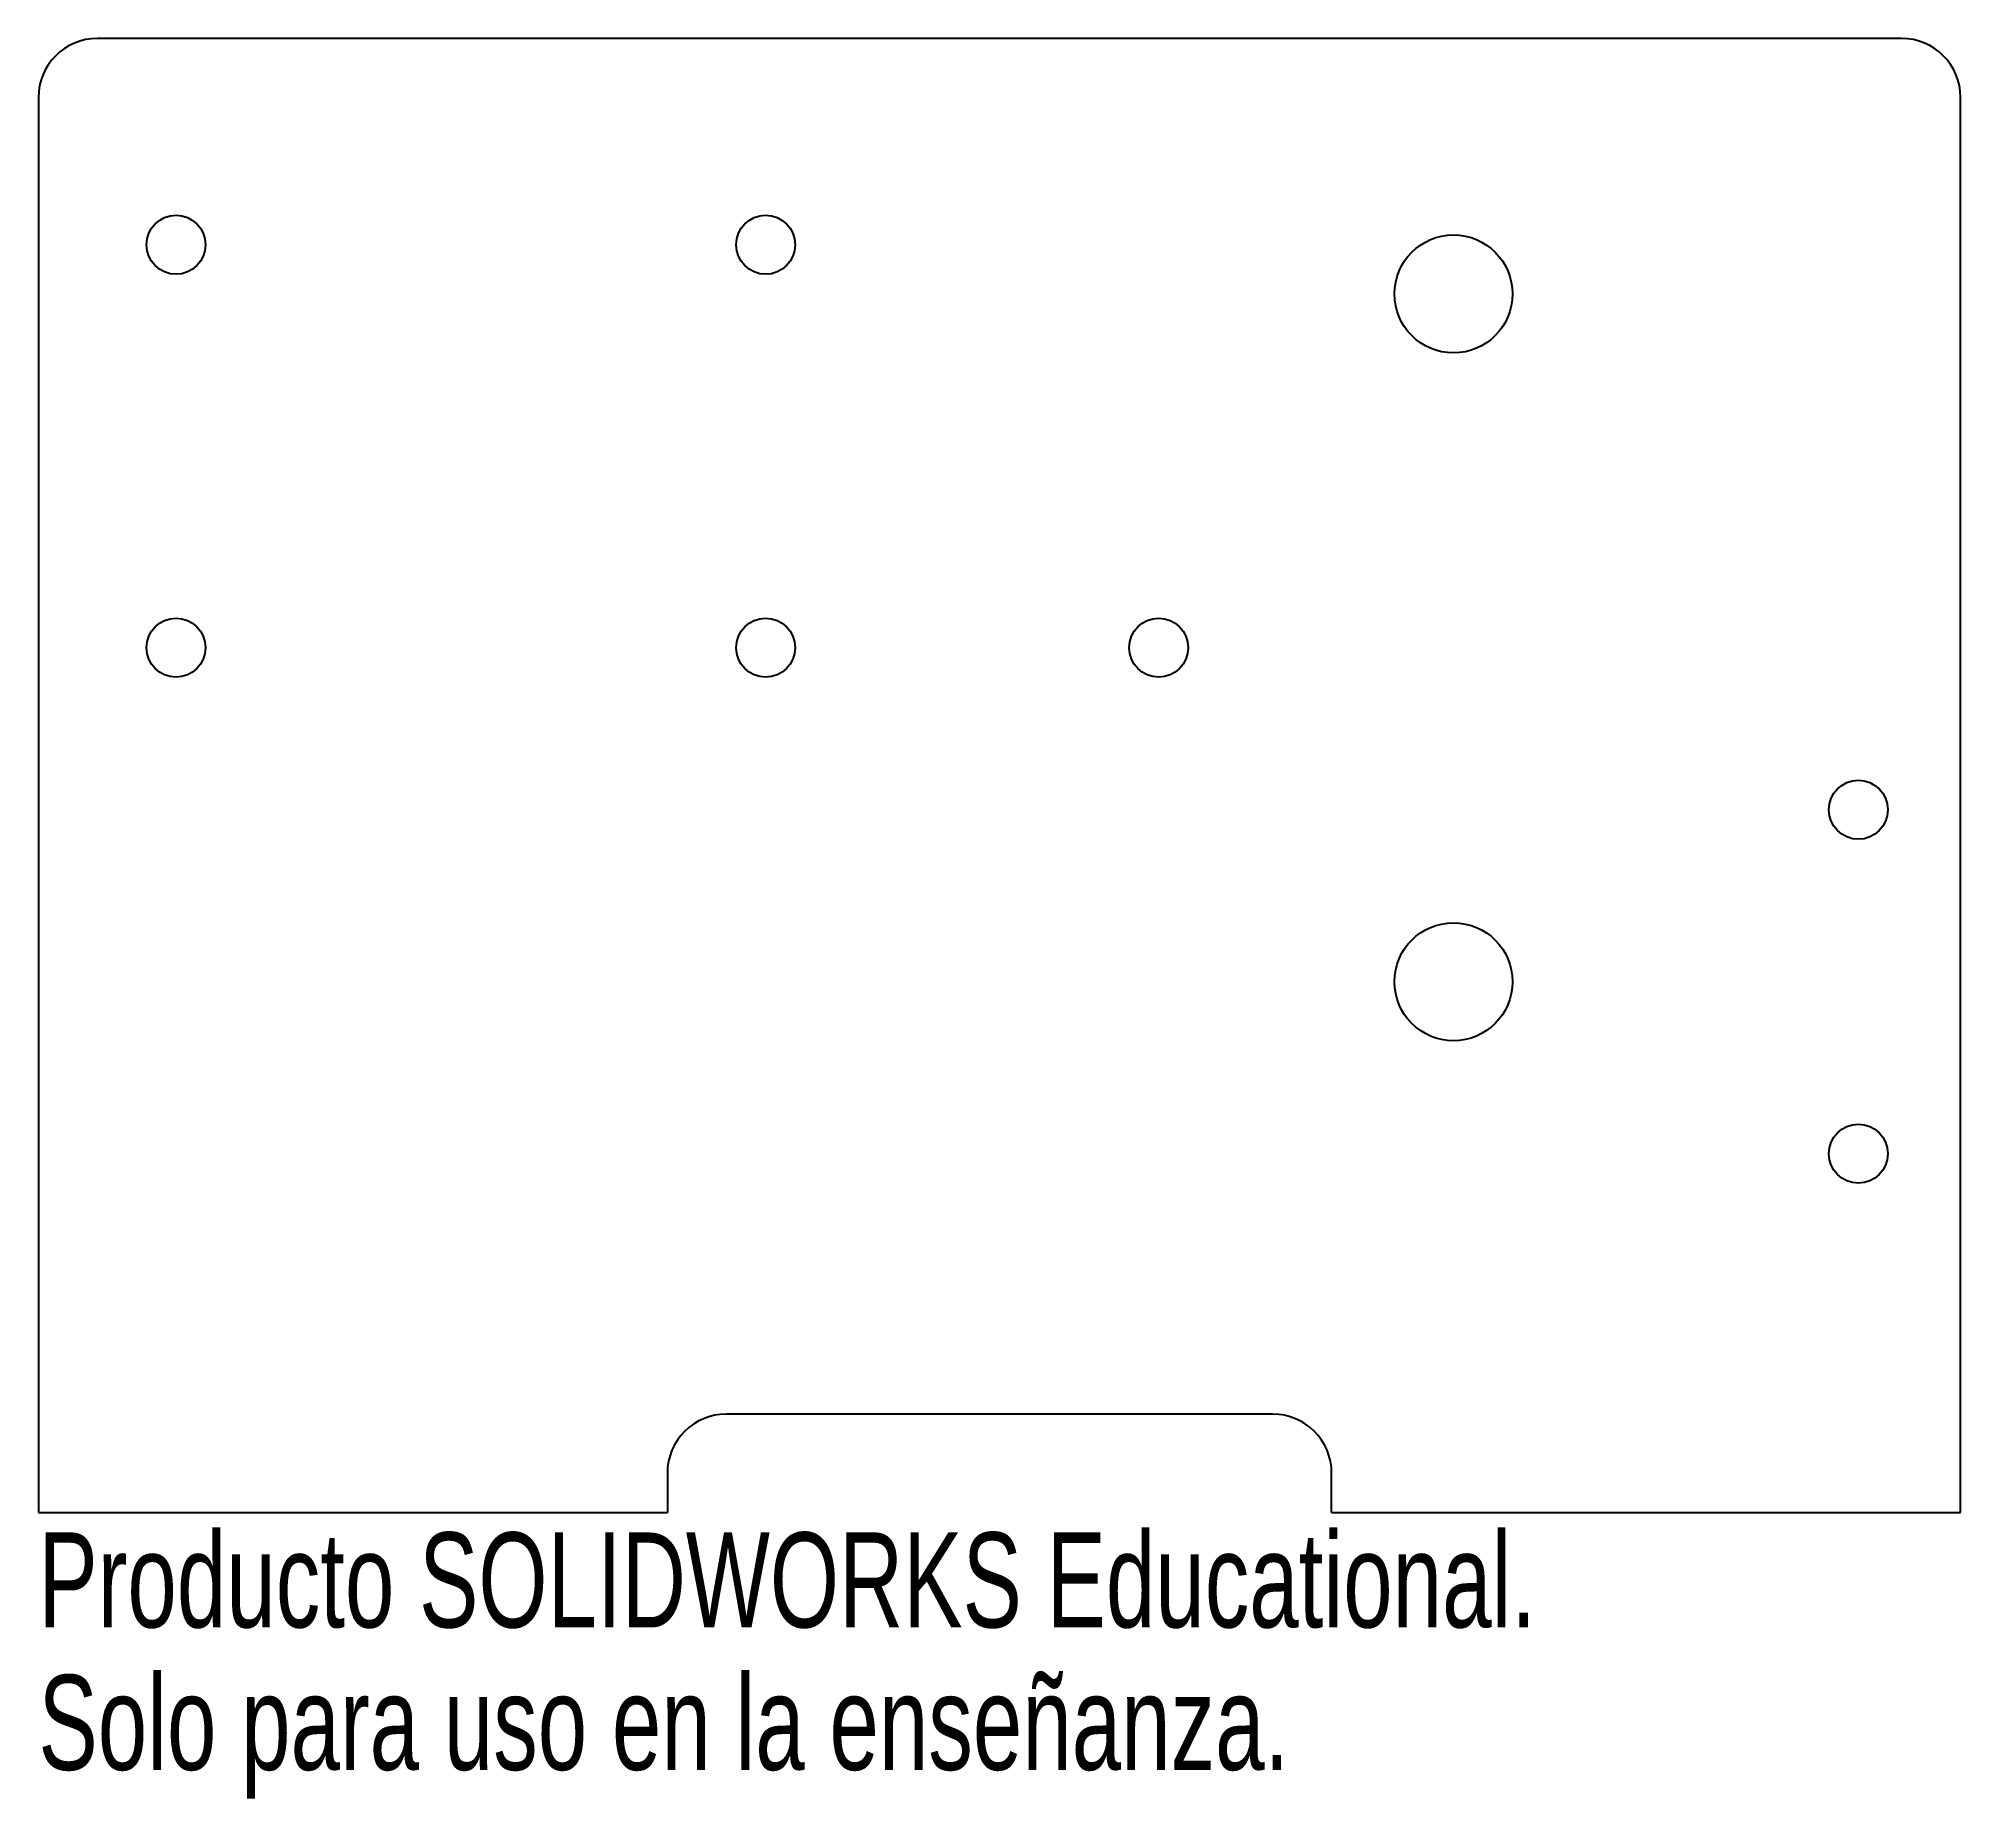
# Model space of a CAD drawing. Header units: millimetres. Extents: x -48.9 to 48.9, y -52.1 to 37.5.
import ezdxf

# ---------------------------------------------------------------- set-up
doc = ezdxf.new("R2010")
doc.units = ezdxf.units.MM
doc.styles.add('SLDTEXTSTYLE0', font='TXT', dxfattribs={"width": 0.7})

msp = doc.modelspace()

# ---------------------------------------------------------------- linework, layer by layer
at = {"color": 7, "linetype": 'Continuous', "lineweight": 25}
for p, q in [((45.9, 37.5), (-45.9, 37.5)), ((-48.9, 34.5), (-48.9, -37.5)), ((48.9, -37.5), (48.9, 34.5)), ((13.9, -32.5), (-13.9, -32.5)), ((-16.9, -35.5), (-16.9, -37.5)), ((16.9, -37.5), (16.9, -35.5)), ((-48.9, -37.5), (-16.9, -37.5)), ((16.9, -37.5), (48.9, -37.5))]:
    msp.add_line(p, q, dxfattribs=at)
for centre, radius in [((-41.9, 27), 1.5), ((-11.9, 27), 1.5), ((23.1, 24.5), 3), ((-41.9, 6.5), 1.5), ((-11.9, 6.5), 1.5), ((8.1, 6.5), 1.5), ((43.7, -1.75), 1.5), ((23.1, -10.5), 3), ((43.7, -19.25), 1.5)]:
    msp.add_circle(centre, radius, dxfattribs=at)
for centre, start, end in [((-45.9, 34.5), 90, 180), ((45.9, 34.5), 0, 90), ((-13.9, -35.5), 90, 180), ((13.9, -35.5), 0, 90)]:
    msp.add_arc(centre, 3, start, end, dxfattribs=at)

# ---------------------------------------------------------------- texts
at = {"color": 7, "linetype": 'Continuous', "char_height": 4.83362, "attachment_point": 1, "style": 'SLDTEXTSTYLE0'}
for s, insert in [('Producto SOLIDWORKS Educational.', (-48.9, -38.52)), ('Solo para uso en la enseñanza.', (-48.9, -45.77))]:
    msp.add_mtext(s, dxfattribs=dict(at, insert=insert))

doc.saveas('drawing.dxf')
